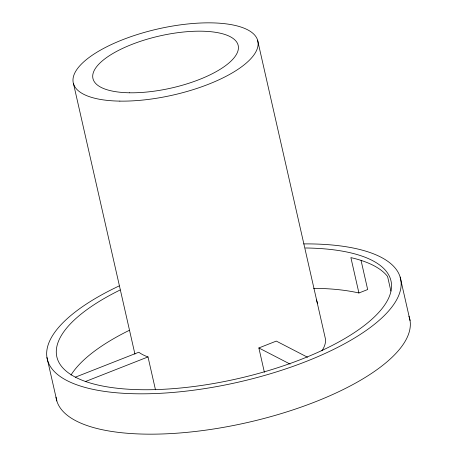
<?xml version="1.0" encoding="UTF-8"?>
<svg xmlns="http://www.w3.org/2000/svg" width="457" height="457" viewBox="0 0 457 457"><rect width="100%" height="100%" fill="white"/><g stroke="black" fill="none" stroke-linecap="round" stroke-linejoin="round"><path stroke-width="0.69" d="M75.428 377.145L138.791 352.233A94.616 33.904 -12.8 0 0 148.011 356.934L155.477 389.787M85.276 381.601L148.011 356.934M313.616 288.321A171.341 61.404 -12.8 0 1 358.922 292.988L367.668 289.544L361.053 260.416M264.392 372.306L258.862 347.954L276.291 341.093L307.538 357.237M258.862 347.954L290.104 364.098M400.149 277.073L410.049 320.58M390.889 291.063L387.582 276.496A171.341 61.404 -12.8 0 0 350.885 257.617L358.922 292.988M257.588 40.165L325.435 338.905A94.616 33.904 -12.8 0 1 321.917 350.799M73.526 83.808L134.935 354.118M46.951 357.483L56.851 400.989M408.935 316.267A181.172 64.928 -12.8 0 1 248.437 422.297A181.172 64.928 -12.8 0 1 56.022 397.173M303.734 243.901A181.172 64.928 -12.8 0 1 367.731 329.36A181.172 64.928 -12.8 0 1 99.055 390.524A181.172 64.928 -12.8 0 1 119.203 285.911M70.989 375.083A171.341 61.404 -12.8 0 1 129.325 330.32M305.367 247.98A171.341 61.404 -12.8 0 1 358.437 329.84A171.341 61.404 -12.8 0 1 107.052 386.839A171.341 61.404 -12.8 0 1 120.157 289.972M316.393 299.958A94.616 33.904 -12.8 0 1 317.387 303.465M119.854 101.117A94.616 33.904 -12.8 0 0 258.125 43.529A94.616 33.904 -12.8 0 0 118.694 41.319A94.616 33.904 -12.8 0 0 119.854 101.117M129.577 92.788A74.485 26.695 -12.8 0 0 238.428 47.454A74.485 26.695 -12.8 0 0 128.668 45.717A74.485 26.695 -12.8 0 0 129.577 92.788"/></g></svg>
